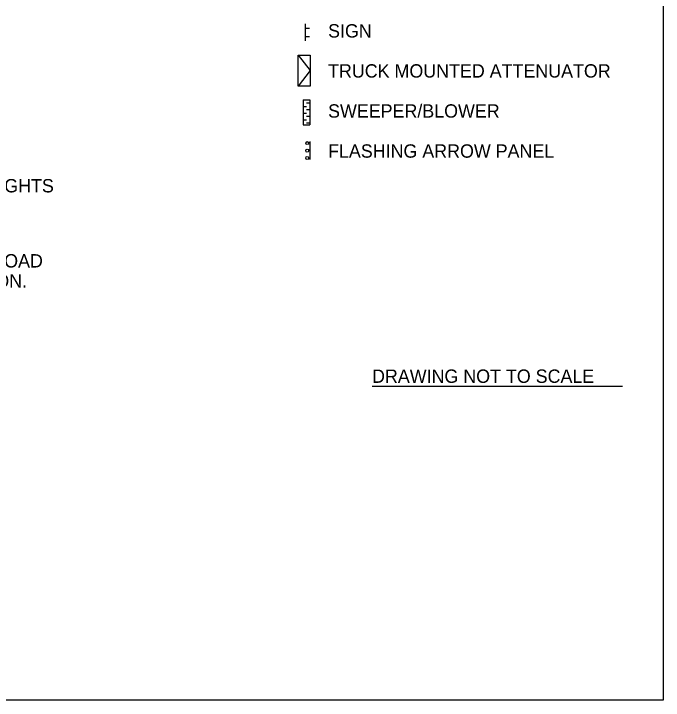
# Model space of a CAD drawing. Extents: x 1007 to 1035.5, y 1000.5 to 1021.5.
# Drawn here: x 1025.77 to 1035.5, y 1000.5 to 1010.78 of the extents above; entities that cross this region are included whole.
import ezdxf

# ---------------------------------------------------------------- set-up
doc = ezdxf.new("R2010")
doc.units = 0
doc.layers.add('Level 1', color=7, linetype='Continuous')
doc.layers.add('Level 10', color=7, linetype='Continuous')

msp = doc.modelspace()

# ---------------------------------------------------------------- linework, layer by layer
at = {"layer": 'Level 1'}
for p, q in [((1030.137, 1010.631), (1030.137, 1010.381)), ((1030.137, 1010.568), (1030.202, 1010.568)), ((1030.137, 1010.443), (1030.202, 1010.443)), ((1030.031, 1010.162), (1030.209, 1009.932)), ((1030.209, 1009.932), (1030.031, 1009.701)), ((1030.106, 1009.493), (1030.106, 1009.119)), ((1030.106, 1009.493), (1030.206, 1009.493)), ((1030.206, 1009.443), (1030.156, 1009.443)), ((1030.206, 1009.493), (1030.206, 1009.119)), ((1030.106, 1009.393), (1030.156, 1009.393)), ((1030.206, 1009.343), (1030.156, 1009.343)), ((1030.106, 1009.293), (1030.156, 1009.293)), ((1030.206, 1009.243), (1030.156, 1009.243)), ((1030.106, 1009.193), (1030.156, 1009.193)), ((1030.206, 1009.143), (1030.156, 1009.143)), ((1030.106, 1009.119), (1030.106, 1009.119)), ((1030.106, 1009.119), (1030.206, 1009.119)), ((1031.137, 1005.205), (1034.887, 1005.205))]:
    msp.add_line(p, q, dxfattribs=at)
msp.add_lwpolyline([(1030.209, 1009.701), (1030.031, 1009.701), (1030.031, 1010.162), (1030.209, 1010.162)], close=True, dxfattribs=at)
msp.add_lwpolyline([(1030.206, 1008.869), (1030.206, 1008.6)], dxfattribs=at)
for centre in [(1030.165, 1008.846), (1030.165, 1008.734), (1030.165, 1008.623)]:
    msp.add_circle(centre, 0.0225, dxfattribs=at)
at = {"layer": 'Level 10'}
for p, q in [((1035.5, 1021.5), (1035.5, 1000.5)), ((1035.5, 1000.5), (1007, 1000.5))]:
    msp.add_line(p, q, dxfattribs=at)

# ---------------------------------------------------------------- texts
at = {"layer": 'Level 1'}
for s, p in [('SIGN', (1030.478, 1010.428)), ('TRUCK MOUNTED ATTENUATOR', (1030.478, 1009.828)), ('SWEEPER/BLOWER', (1030.478, 1009.228)), ('FLASHING ARROW PANEL', (1030.478, 1008.628)), ('ALL VEHICLES IN THE STRIPING TRAIN SHALL BE EQUIPPED WITH HIGH-INTENSITY ROTATING, FLASHING, OSCILLATING, OR STROBE LIGHTS', (1007.912, 1008.108)), ('THE LEAD VEHICLE SHALL MAINTAIN VISUAL CONTACT WITH THE STRIPER WHENEVER POSSIBLE TO COORDINATE ON AND OFF THE ROAD ', (1007.912, 1006.983)), ('MANEUVERS.  THE WORK TRAIN SHALL BE REQUIRED TO PULL OFF THE ROADWAY PERIODICALLY TO ALLEVIATE TRAFFIC CONGESTION.', (1007.912, 1006.683)), ('DRAWING NOT TO SCALE', (1031.137, 1005.255))]:
    msp.add_text(s, height=0.2, dxfattribs=at).set_placement(p)

doc.saveas('drawing.dxf')
